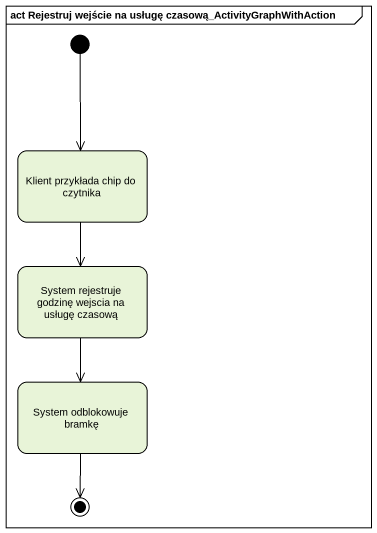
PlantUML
@startuml
mainframe act Rejestruj wejście na usługę czasową_ActivityGraphWithAction
hide empty description
state "Klient przykłada chip do czytnika" as Klient_przykłada_chip_do
state "System rejestruje godzinę wejscia na usługę czasową" as System_rejestruje_godzinę
state "System odblokowuje bramkę" as System_odblokowuje_bramkę
[*] --> Klient_przykłada_chip_do
Klient_przykłada_chip_do --> System_rejestruje_godzinę
System_rejestruje_godzinę --> System_odblokowuje_bramkę
System_odblokowuje_bramkę --> [*]
@enduml
